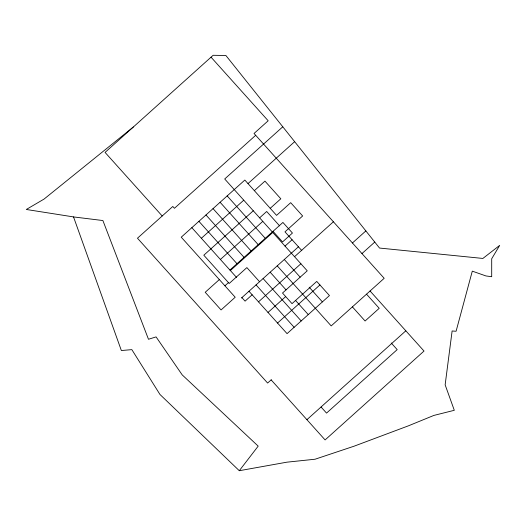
<?xml version="1.0" encoding="UTF-8"?>
<svg xmlns="http://www.w3.org/2000/svg" width="526" height="526" viewBox="0 0 526 526"><rect width="100%" height="100%" fill="white"/><g stroke="black" fill="none" stroke-linecap="round" stroke-linejoin="round"><path stroke-width="0.79" d="M73.528 216.916L121.361 350.533L131.842 349.632L159.963 394.467L239.291 470.711L258.187 446.127L182.206 374.893L156.084 336.896L148.483 339.27L102.892 220.545L73.528 216.916L26.3 209.473L44.059 199.078L133.328 127.016M255.689 135.294L174.441 208.296L172.798 206.468L137.47 238.212L267.609 383.046L271.265 379.765M282.784 126.792L224.707 178.978L307.237 270.824L282.508 293.041L292.029 303.64L316.757 281.423L329.454 295.553L287.065 333.642L248.976 291.253M248.002 183.587L294.652 141.672M201.366 238.265L243.755 200.176M254.354 190.649L264.946 181.128L280.818 198.795L270.219 208.316M253.276 210.775L203.818 255.209L229.211 283.468L246.878 267.602L259.574 281.732M259.627 217.836L266.689 211.491L279.602 225.858M220.407 259.456L262.796 221.367M219.335 279.582L205.206 292.278L221.071 309.939L235.201 297.243L181.246 237.187L244.827 180.056L276.571 215.377L290.7 202.681L302.641 215.976L284.98 231.848L301.786 250.547M229.928 270.055L282.916 222.445L292.443 233.044L282.547 241.927L273.027 231.335M230.375 270.548L272.764 232.459M224.924 285.802L228.462 282.633M285.02 246.096L292.081 239.751M241.441 298.018L298.604 246.661M252.151 294.784L245.083 301.135L241.907 297.598M294.54 256.695L333.399 221.781M258.496 301.852L300.885 263.763M268.017 312.451L285.684 296.579M352.44 242.973L365.866 230.914M277.544 323.043L319.933 284.954M361.967 253.571L374.762 242.072M306.914 419.689L405.829 330.808M239.291 470.711L286.946 462.17L315.067 459.224L354.057 446.206L408.4 425.836L433.878 415.422L454.3 410.3L445.147 384.835L452.117 330.985L456.088 331.255L472.295 271.146L485.971 275.953L491.698 276.715L491.698 258.759L499.7 245.372L482.875 258.444L379.535 248.055L225.891 55.493L213.148 55.289L105.062 152.409L162.199 215.995M211.044 57.183L268.175 120.77L254.045 133.466L384.184 278.3L331.196 325.91L277.235 265.86M370.054 290.996L424.015 351.052L325.101 439.927L271.14 379.871M366.523 294.172L379.22 308.302L365.09 320.998L352.394 306.868M391.212 342.972L397.189 349.619L326.534 413.101L321.103 407.058M227.166 195.922L265.255 238.317M284.303 259.509L300.168 277.176M309.163 287.183L322.392 301.904M220.105 202.273L258.194 244.662M213.037 208.618L251.126 251.014M270.173 272.205L286.039 289.872M295.566 300.471L308.262 314.601M205.968 214.97L244.057 257.359M263.105 278.556L301.194 320.945M198.907 221.315L236.996 263.71M256.037 284.901L294.133 327.297M191.839 227.666L236.654 277.544"/></g></svg>
